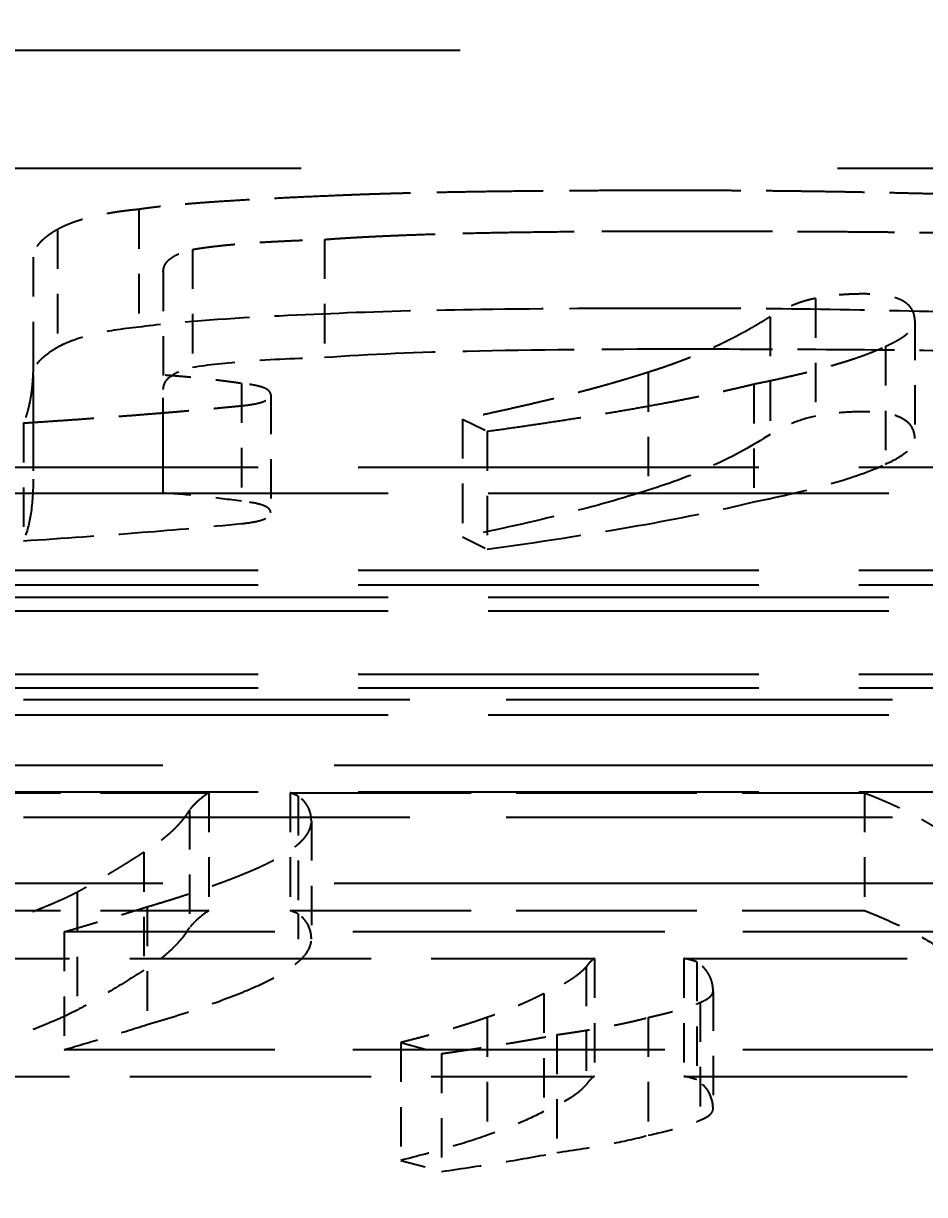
# Model space of a CAD drawing. Header units: millimetres. Extents: x 200 to 5740, y 200 to 4000.
# Drawn here: x 4263.26 to 4266.851, y 1957.332 to 1962.002 of the extents above; entities that cross this region are included whole.
import ezdxf

# ---------------------------------------------------------------- set-up
doc = ezdxf.new("R2010")
doc.units = ezdxf.units.MM
doc.header["$LTSCALE"] = 20
doc.linetypes.add('DASHED', pattern=[0.2067, 0.1654, -0.0413])
doc.layers.add('標註 (ISO)', color=7, linetype='Continuous', lineweight=18)
doc.layers.add('隱藏 (ISO)', color=7, linetype='DASHED', lineweight=25)
doc.styles.add('註記文字 (JIS)', font='kaiu.ttf')
doc.dimstyles.new('預設 (JIS)', dxfattribs={"dimscale": 20, "dimtxt": 3, "dimasz": 3, "dimexe": 2, "dimexo": 1, "dimgap": 0.8, "dimtad": 1, "dimrnd": 1e-08, "dimdsep": 46, "dimtxsty": '註記文字 (JIS)', "dimblk": 'Filled-1', "dimcen": 0.09, "dimdle": 10, "dimclrd": 256, "dimclre": 256, "dimclrt": 256, "dimadec": 0, "dimazin": 2, "dimtfac": 0.833333, "dimtmove": 0, "dimatfit": 3, "dimfxl": 0, "dimtolj": 1, "dimtzin": 0, "dimlwd": -1, "dimlwe": -1, "dimarcsym": 0})

# ---------------------------------------------------------------- blocks, each defined once
blk = doc.blocks.new('Filled-1')
at = {"color": 0}
for p, q in [((0, 0), (-1, 0.166667)), ((-1, 0.166667), (-1, -0.166667)), ((-1, 0), (0, 0)), ((-1, -0.166667), (0, 0))]:
    blk.add_line(p, q, dxfattribs=at)
at = {"color": 0, "flags": 128}
blk.add_lwpolyline([(-1, -0.166667), (0, 0)], dxfattribs=at)
at = {"color": 0}
blk.add_solid([(-1, -0.166667), (0, 0), (-1, 0.166667), (-1, -0.166667)], dxfattribs=at)
blk = doc.blocks.new('*D40')
at = {"layer": 'Defpoints', "color": 0}
for p in [(3955.2832, 2448.0062), (4476.8728, 2448.0062), (4342.7832, 958.0062)]:
    blk.add_point(p, dxfattribs=at)
at = {"layer": '標註 (ISO)'}
for p, q in [((3975.2832, 2448.0062), (4516.8728, 2448.0062)), ((4476.8728, 1018.0062), (4476.8728, 2388.0062)), ((4362.7832, 958.0062), (4516.8728, 958.0062))]:
    blk.add_line(p, q, dxfattribs=at)
at = {"layer": '標註 (ISO)', "xscale": 60, "yscale": 60, "zscale": 60}
for p, rotation in [((4476.8728, 2448.0062), 90), ((4476.8728, 958.0062), 270)]:
    blk.add_blockref('Filled-1', p, dxfattribs=dict(at, rotation=rotation))
at = {"layer": '標註 (ISO)', "insert": (4396.8949, 1625.6029), "char_height": 60, "attachment_point": 1, "rotation": 90, "style": '註記文字 (JIS)'}
blk.add_mtext('\\A1;1490', dxfattribs=at)

msp = doc.modelspace()

# ---------------------------------------------------------------- linework, layer by layer
at = {"layer": '隱藏 (ISO)', "ltscale": 2.380771}
msp.add_line((4247.2832, 1961.8945), (4272.2832, 1961.8945), dxfattribs=at)
at = {"layer": '隱藏 (ISO)', "ltscale": 2.58833}
msp.add_line((4245.1038, 1961.4247), (4272.2832, 1961.4247), dxfattribs=at)
at = {"layer": '隱藏 (ISO)', "ltscale": 0.047517}
for p, q in [((4263.7201, 1961.2601), (4263.7201, 1960.7902)), ((4263.3959, 1961.1803), (4263.3959, 1960.7104)), ((4264.4591, 1961.1403), (4264.4591, 1960.6705)), ((4263.2987, 1961.0694), (4263.2987, 1960.5995)), ((4263.934, 1961.1004), (4263.934, 1960.6306)), ((4263.8173, 1961.0117), (4263.8173, 1960.5419)), ((4266.417, 1960.9053), (4266.417, 1960.4355)), ((4266.2355, 1960.8321), (4266.2355, 1960.3623)), ((4266.8124, 1960.8166), (4266.8124, 1960.3468)), ((4266.6957, 1960.7146), (4266.6957, 1960.2448)), ((4265.7492, 1960.6104), (4265.7492, 1960.1406)), ((4264.1285, 1960.5661), (4264.1285, 1960.0962)), ((4266.1706, 1960.5638), (4266.1706, 1960.094)), ((4264.2452, 1960.5217), (4264.2452, 1960.0519)), ((4263.2598, 1960.4086), (4263.2598, 1959.9388)), ((4265.0102, 1960.4241), (4265.0102, 1959.9543)), ((4265.1074, 1960.3754), (4265.1074, 1959.9055)), ((4263.9988, 1958.9341), (4263.9988, 1958.4643)), ((4264.323, 1958.9341), (4264.323, 1958.4643)), ((4264.3554, 1958.9208), (4264.3554, 1958.451)), ((4266.6115, 1958.9341), (4266.6115, 1958.4643)), ((4263.921, 1958.8654), (4263.921, 1958.3955)), ((4264.4073, 1958.821), (4264.4073, 1958.3512)), ((4263.7395, 1958.6969), (4263.7395, 1958.227)), ((4263.4737, 1958.5372), (4263.4737, 1958.0674)), ((4263.7525, 1958.4796), (4263.7525, 1958.0097)), ((4263.4218, 1958.3798), (4263.4218, 1957.9099)), ((4265.5353, 1958.2734), (4265.5353, 1957.8035)), ((4265.8919, 1958.2734), (4265.8919, 1957.8035)), ((4265.9437, 1958.2601), (4265.9437, 1957.7902)), ((4265.5029, 1958.2401), (4265.5029, 1957.7703)), ((4265.3343, 1958.1337), (4265.3343, 1957.6638)), ((4266.0085, 1958.1425), (4266.0085, 1957.6727)), ((4265.9567, 1958.0982), (4265.9567, 1957.6283)), ((4265.1074, 1958.0383), (4265.1074, 1957.5685)), ((4265.7492, 1958.0383), (4265.7492, 1957.5685)), ((4264.7638, 1957.9385), (4264.7638, 1957.4687)), ((4265.3862, 1957.9696), (4265.3862, 1957.4997)), ((4264.9259, 1957.8942), (4264.9259, 1957.4244))]:
    msp.add_line(p, q, dxfattribs=at)
at = {"layer": '隱藏 (ISO)', "ltscale": 0.115355}
msp.add_line((4263.2987, 1960.5995), (4263.2987, 1960.1849), dxfattribs=at)
at = {"layer": '隱藏 (ISO)', "ltscale": 0.114737}
msp.add_line((4263.8173, 1960.1295), (4263.8173, 1960.5419), dxfattribs=at)
at = {"layer": '隱藏 (ISO)', "ltscale": 0.01634}
for p, q in [((4265.0102, 1960.4241), (4265.1074, 1960.3754)), ((4265.0102, 1959.9543), (4265.1074, 1959.9055))]:
    msp.add_line(p, q, dxfattribs=at)
at = {"layer": '隱藏 (ISO)', "ltscale": 0.482711}
for p, q in [((4268.1868, 1960.2312), (4263.1171, 1960.2312)), ((4263.1171, 1960.1292), (4268.1868, 1960.1292)), ((4268.1868, 1959.821), (4263.1171, 1959.821)), ((4268.1868, 1959.7614), (4263.1171, 1959.7614)), ((4263.1171, 1959.7146), (4268.1868, 1959.7146)), ((4263.1171, 1959.6594), (4268.1868, 1959.6594)), ((4268.1868, 1959.4064), (4263.1171, 1959.4064)), ((4268.1868, 1959.3512), (4263.1171, 1959.3512)), ((4263.1171, 1959.2448), (4268.1868, 1959.2448)), ((4268.1868, 1958.9366), (4263.1171, 1958.9366))]:
    msp.add_line(p, q, dxfattribs=at)
at = {"layer": '隱藏 (ISO)', "ltscale": 0.465424}
for p, q in [((4263.2598, 1959.3066), (4268.1479, 1959.3066)), ((4263.2598, 1958.8368), (4268.1479, 1958.8368))]:
    msp.add_line(p, q, dxfattribs=at)
at = {"layer": '隱藏 (ISO)', "ltscale": 0.826606}
for p, q in [((4270.6504, 1959.0428), (4261.9697, 1959.0428)), ((4270.6504, 1958.5729), (4261.9697, 1958.5729))]:
    msp.add_line(p, q, dxfattribs=at)
at = {"layer": '隱藏 (ISO)', "ltscale": 0.193148}
for p, q in [((4261.9697, 1958.9341), (4263.9988, 1958.9341)), ((4261.9697, 1958.4643), (4263.9988, 1958.4643))]:
    msp.add_line(p, q, dxfattribs=at)
at = {"layer": '隱藏 (ISO)', "ltscale": 0.217844}
for p, q in [((4264.323, 1958.9341), (4266.6115, 1958.9341)), ((4264.323, 1958.4643), (4266.6115, 1958.4643))]:
    msp.add_line(p, q, dxfattribs=at)
at = {"layer": '隱藏 (ISO)', "ltscale": 0.019226}
msp.add_line((4264.3554, 1958.451), (4264.3554, 1958.2603), dxfattribs=at)
at = {"layer": '隱藏 (ISO)', "ltscale": 0.3759}
for p, q in [((4267.37, 1958.3798), (4263.4218, 1958.3798)), ((4267.37, 1957.9099), (4263.4218, 1957.9099))]:
    msp.add_line(p, q, dxfattribs=at)
at = {"layer": '隱藏 (ISO)', "ltscale": 0.290698}
for p, q in [((4262.4818, 1958.2734), (4265.5353, 1958.2734)), ((4262.4818, 1957.8035), (4265.5353, 1957.8035))]:
    msp.add_line(p, q, dxfattribs=at)
at = {"layer": '隱藏 (ISO)', "ltscale": 0.269089}
for p, q in [((4265.8919, 1958.2734), (4268.7184, 1958.2734)), ((4265.8919, 1957.8035), (4268.7184, 1957.8035))]:
    msp.add_line(p, q, dxfattribs=at)
at = {"layer": '隱藏 (ISO)', "ltscale": 0.019667}
for p, q in [((4264.7638, 1957.9385), (4264.9259, 1957.8942)), ((4264.7638, 1957.4687), (4264.9259, 1957.4244))]:
    msp.add_line(p, q, dxfattribs=at)
at = {"layer": '隱藏 (ISO)', "ltscale": 0.077623}
msp.add_open_spline([(4264.5175, 1961.3155), (4263.9145, 1961.2911), (4263.7201, 1961.2601)], degree=2, dxfattribs=at)
at = {"layer": '隱藏 (ISO)', "ltscale": 0.127897}
msp.add_open_spline([(4265.8594, 1961.3355), (4264.9778, 1961.3355), (4264.5175, 1961.3155)], degree=2, dxfattribs=at)
at = {"layer": '隱藏 (ISO)', "ltscale": 0.118614}
msp.add_open_spline([(4267.1042, 1961.3155), (4266.4688, 1961.3355), (4265.8594, 1961.3355)], degree=2, dxfattribs=at)
at = {"layer": '隱藏 (ISO)', "ltscale": 0.038878}
msp.add_open_spline([(4263.7201, 1961.2601), (4263.5061, 1961.2401), (4263.3959, 1961.1803)], degree=2, dxfattribs=at)
at = {"layer": '隱藏 (ISO)', "ltscale": 0.032533}
msp.add_open_spline([(4263.3959, 1961.1803), (4263.2987, 1961.1248), (4263.2987, 1961.0694)], degree=2, dxfattribs=at)
at = {"layer": '隱藏 (ISO)', "ltscale": 0.133802}
msp.add_open_spline([(4264.4591, 1961.1403), (4264.8935, 1961.1736), (4265.8594, 1961.1736)], degree=2, dxfattribs=at)
at = {"layer": '隱藏 (ISO)', "ltscale": 0.11663}
msp.add_open_spline([(4265.8594, 1961.1736), (4266.618, 1961.1736), (4267.0847, 1961.1647)], degree=2, dxfattribs=at)
at = {"layer": '隱藏 (ISO)', "ltscale": 0.05141}
msp.add_open_spline([(4263.934, 1961.1004), (4264.0961, 1961.1293), (4264.4591, 1961.1403)], degree=2, dxfattribs=at)
at = {"layer": '隱藏 (ISO)', "ltscale": 0.028189}
msp.add_open_spline([(4263.8173, 1961.0117), (4263.8173, 1961.0738), (4263.934, 1961.1004)], degree=2, dxfattribs=at)
at = {"layer": '隱藏 (ISO)', "ltscale": 0.019321}
msp.add_open_spline([(4266.6115, 1960.923), (4266.5013, 1960.923), (4266.417, 1960.9053)], degree=2, dxfattribs=at)
at = {"layer": '隱藏 (ISO)', "ltscale": 0.039848}
msp.add_open_spline([(4266.8124, 1960.8166), (4266.8124, 1960.923), (4266.6115, 1960.923)], degree=2, dxfattribs=at)
at = {"layer": '隱藏 (ISO)', "ltscale": 0.026916}
msp.add_open_spline([(4266.417, 1960.9053), (4266.3327, 1960.8898), (4266.2355, 1960.8321)], degree=2, dxfattribs=at)
at = {"layer": '隱藏 (ISO)', "ltscale": 0.077623}
msp.add_open_spline([(4264.5175, 1960.8457), (4264.3466, 1960.8388), (4264.1392, 1960.829), (4263.8823, 1960.8096), (4263.7876, 1960.801), (4263.7201, 1960.7902)], degree=3, knots=[-0.06581177, -0.06581177, -0.06581177, -0.06581177, -0.02237414, -0.02237414, 0, 0, 0, 0], dxfattribs=at)
at = {"layer": '隱藏 (ISO)', "ltscale": 0.127897}
msp.add_open_spline([(4265.8594, 1960.8656), (4265.6068, 1960.8656), (4265.336, 1960.8644), (4264.9025, 1960.8579), (4264.6976, 1960.8535), (4264.5175, 1960.8457)], degree=3, knots=[-0.1307511, -0.1307511, -0.1307511, -0.1307511, -0.0544742, -0.0544742, 0, 0, 0, 0], dxfattribs=at)
at = {"layer": '隱藏 (ISO)', "ltscale": 0.077461}
msp.add_open_spline([(4266.2355, 1960.8321), (4266.0215, 1960.6947), (4265.7492, 1960.6104)], degree=2, dxfattribs=at)
at = {"layer": '隱藏 (ISO)', "ltscale": 0.118614}
msp.add_open_spline([(4267.1042, 1960.8457), (4266.8949, 1960.8522), (4266.6852, 1960.8573), (4266.2702, 1960.8639), (4266.0648, 1960.8656), (4265.8594, 1960.8656)], degree=3, knots=[-0.1246549, -0.1246549, -0.1246549, -0.1246549, -0.0616131, -0.0616131, 0, 0, 0, 0], dxfattribs=at)
at = {"layer": '隱藏 (ISO)', "ltscale": 0.038878}
msp.add_open_spline([(4263.7201, 1960.7902), (4263.6525, 1960.7839), (4263.5889, 1960.7743), (4263.4771, 1960.7468), (4263.432, 1960.73), (4263.3959, 1960.7104)], degree=3, knots=[-0.041322, -0.041322, -0.041322, -0.041322, -0.02032015, -0.02032015, 0, 0, 0, 0], dxfattribs=at)
at = {"layer": '隱藏 (ISO)', "ltscale": 0.030979}
msp.add_open_spline([(4266.6957, 1960.7146), (4266.8124, 1960.7656), (4266.8124, 1960.8166)], degree=2, dxfattribs=at)
at = {"layer": '隱藏 (ISO)', "ltscale": 0.032533}
msp.add_open_spline([(4263.3959, 1960.7104), (4263.3653, 1960.693), (4263.3401, 1960.6745), (4263.3071, 1960.6369), (4263.2987, 1960.6184), (4263.2987, 1960.5995)], degree=3, knots=[-0.03439813, -0.03439813, -0.03439813, -0.03439813, -0.0165547, -0.0165547, 0, 0, 0, 0], dxfattribs=at)
at = {"layer": '隱藏 (ISO)', "ltscale": 0.133802}
msp.add_open_spline([(4264.4591, 1960.6705), (4264.6344, 1960.6839), (4264.8488, 1960.6912), (4265.2952, 1960.7018), (4265.5908, 1960.7038), (4265.8594, 1960.7038)], degree=3, knots=[-0.1338557, -0.1338557, -0.1338557, -0.1338557, -0.0806064, -0.0806064, 0, 0, 0, 0], dxfattribs=at)
at = {"layer": '隱藏 (ISO)', "ltscale": 0.11663}
msp.add_open_spline([(4265.8594, 1960.7038), (4266.0846, 1960.7038), (4266.3197, 1960.7032), (4266.7207, 1960.7003), (4266.9089, 1960.6982), (4267.0847, 1960.6949)], degree=3, knots=[-0.1205504, -0.1205504, -0.1205504, -0.1205504, -0.0528185, -0.0528185, 0, 0, 0, 0], dxfattribs=at)
at = {"layer": '隱藏 (ISO)', "ltscale": 0.065654}
msp.add_open_spline([(4266.1706, 1960.5638), (4266.5337, 1960.637), (4266.6957, 1960.7146)], degree=2, dxfattribs=at)
at = {"layer": '隱藏 (ISO)', "ltscale": 0.068587}
msp.add_open_spline([(4263.2987, 1960.6547), (4263.2987, 1960.4995), (4263.2598, 1960.4086)], degree=2, dxfattribs=at)
at = {"layer": '隱藏 (ISO)', "ltscale": 0.05141}
msp.add_open_spline([(4263.934, 1960.6306), (4263.9949, 1960.6414), (4264.0705, 1960.6492), (4264.2465, 1960.6626), (4264.3571, 1960.6674), (4264.4591, 1960.6705)], degree=3, knots=[-0.05396943, -0.05396943, -0.05396943, -0.05396943, -0.030717, -0.030717, 0, 0, 0, 0], dxfattribs=at)
at = {"layer": '隱藏 (ISO)', "ltscale": 0.028189}
msp.add_open_spline([(4263.8173, 1960.5419), (4263.8173, 1960.5541), (4263.8207, 1960.5666), (4263.8374, 1960.5889), (4263.8493, 1960.5987), (4263.8845, 1960.6168), (4263.9071, 1960.6244), (4263.934, 1960.6306)], degree=3, knots=[-0.029841, -0.029841, -0.029841, -0.029841, -0.01908047, -0.01908047, -0.00970139, -0.00970139, 0, 0, 0, 0], dxfattribs=at)
at = {"layer": '隱藏 (ISO)', "ltscale": 0.031008}
msp.add_open_spline([(4264.1285, 1960.5661), (4263.9794, 1960.5882), (4263.8173, 1960.5993)], degree=2, dxfattribs=at)
at = {"layer": '隱藏 (ISO)', "ltscale": 0.087494}
msp.add_open_spline([(4265.7492, 1960.6104), (4265.4705, 1960.5195), (4265.0102, 1960.4241)], degree=2, dxfattribs=at)
at = {"layer": '隱藏 (ISO)', "ltscale": 0.017962}
for points in [[(4264.2452, 1960.5217), (4264.2452, 1960.555), (4264.1285, 1960.5661)], [(4264.1285, 1960.4774), (4264.2452, 1960.4884), (4264.2452, 1960.5217)]]:
    msp.add_open_spline(points, degree=2, dxfattribs=at)
at = {"layer": '隱藏 (ISO)', "ltscale": 0.114201}
msp.add_open_spline([(4265.1074, 1960.3754), (4265.7816, 1960.4685), (4266.1706, 1960.5638)], degree=2, dxfattribs=at)
at = {"layer": '隱藏 (ISO)', "ltscale": 0.084848}
msp.add_open_spline([(4263.2598, 1960.4086), (4263.7719, 1960.4419), (4264.1285, 1960.4774)], degree=2, dxfattribs=at)
at = {"layer": '隱藏 (ISO)', "ltscale": 0.019321}
msp.add_open_spline([(4266.6115, 1960.4532), (4266.5764, 1960.4532), (4266.5416, 1960.4519), (4266.4756, 1960.4458), (4266.4453, 1960.4414), (4266.417, 1960.4355)], degree=3, knots=[-0.02049496, -0.02049496, -0.02049496, -0.02049496, -0.00997918, -0.00997918, 0, 0, 0, 0], dxfattribs=at)
at = {"layer": '隱藏 (ISO)', "ltscale": 0.039848}
msp.add_open_spline([(4266.8124, 1960.3468), (4266.8124, 1960.3601), (4266.8101, 1960.3739), (4266.7982, 1960.3975), (4266.7898, 1960.4082), (4266.7667, 1960.4248), (4266.7542, 1960.4314), (4266.7231, 1960.442), (4266.7058, 1960.4459), (4266.6625, 1960.4519), (4266.6371, 1960.4532), (4266.6115, 1960.4532)], degree=3, knots=[-0.04185553, -0.04185553, -0.04185553, -0.04185553, -0.03017664, -0.03017664, -0.02085679, -0.02085679, -0.01401197, -0.01401197, -0.00767922, -0.00767922, 0, 0, 0, 0], dxfattribs=at)
at = {"layer": '隱藏 (ISO)', "ltscale": 0.026916}
msp.add_open_spline([(4266.417, 1960.4355), (4266.3854, 1960.4296), (4266.3557, 1960.42), (4266.2945, 1960.3953), (4266.2624, 1960.3782), (4266.2355, 1960.3623)], degree=3, knots=[-0.02829981, -0.02829981, -0.02829981, -0.02829981, -0.01615685, -0.01615685, 0, 0, 0, 0], dxfattribs=at)
at = {"layer": '隱藏 (ISO)', "ltscale": 0.077461}
msp.add_open_spline([(4266.2355, 1960.3623), (4266.1684, 1960.3192), (4266.0926, 1960.2772), (4265.9299, 1960.203), (4265.8444, 1960.17), (4265.7492, 1960.1406)], degree=3, knots=[-0.08135201, -0.08135201, -0.08135201, -0.08135201, -0.03850308, -0.03850308, 0, 0, 0, 0], dxfattribs=at)
at = {"layer": '隱藏 (ISO)', "ltscale": 0.030979}
msp.add_open_spline([(4266.6957, 1960.2448), (4266.7315, 1960.2604), (4266.7625, 1960.2775), (4266.8021, 1960.3123), (4266.8124, 1960.3293), (4266.8124, 1960.3468)], degree=3, knots=[-0.03275818, -0.03275818, -0.03275818, -0.03275818, -0.01535793, -0.01535793, 0, 0, 0, 0], dxfattribs=at)
at = {"layer": '隱藏 (ISO)', "ltscale": 0.065654}
msp.add_open_spline([(4266.1706, 1960.094), (4266.2788, 1960.1158), (4266.3871, 1960.1406), (4266.5617, 1960.1907), (4266.6363, 1960.2163), (4266.6957, 1960.2448)], degree=3, knots=[-0.06842197, -0.06842197, -0.06842197, -0.06842197, -0.03067852, -0.03067852, 0, 0, 0, 0], dxfattribs=at)
at = {"layer": '隱藏 (ISO)', "ltscale": 0.068587}
msp.add_open_spline([(4263.2987, 1960.1849), (4263.2987, 1960.1393), (4263.2961, 1960.0914), (4263.2834, 1960.011), (4263.2746, 1959.9733), (4263.2598, 1959.9388)], degree=3, knots=[-0.07077061, -0.07077061, -0.07077061, -0.07077061, -0.03063184, -0.03063184, 0, 0, 0, 0], dxfattribs=at)
at = {"layer": '隱藏 (ISO)', "ltscale": 0.031008}
msp.add_open_spline([(4264.1285, 1960.0962), (4264.0787, 1960.1036), (4264.0279, 1960.1101), (4263.9239, 1960.1212), (4263.871, 1960.1258), (4263.8173, 1960.1295)], degree=3, knots=[-0.032694, -0.032694, -0.032694, -0.032694, -0.01641382, -0.01641382, 0, 0, 0, 0], dxfattribs=at)
at = {"layer": '隱藏 (ISO)', "ltscale": 0.087494}
msp.add_open_spline([(4265.7492, 1960.1406), (4265.6484, 1960.1077), (4265.5372, 1960.0768), (4265.2923, 1960.0151), (4265.1512, 1959.9835), (4265.0102, 1959.9543)], degree=3, knots=[-0.09122916, -0.09122916, -0.09122916, -0.09122916, -0.04945221, -0.04945221, 0, 0, 0, 0], dxfattribs=at)
at = {"layer": '隱藏 (ISO)', "ltscale": 0.017961}
msp.add_open_spline([(4264.2452, 1960.0519), (4264.2452, 1960.0559), (4264.2439, 1960.0599), (4264.2381, 1960.0674), (4264.2339, 1960.0708), (4264.2198, 1960.0787), (4264.2087, 1960.0826), (4264.1759, 1960.0907), (4264.1521, 1960.094), (4264.1285, 1960.0962)], degree=3, knots=[-0.01894374, -0.01894374, -0.01894374, -0.01894374, -0.015431, -0.015431, -0.01213932, -0.01213932, -0.00734518, -0.00734518, 0, 0, 0, 0], dxfattribs=at)
at = {"layer": '隱藏 (ISO)', "ltscale": 0.114201}
msp.add_open_spline([(4265.1074, 1959.9055), (4265.3098, 1959.9335), (4265.5164, 1959.9648), (4265.8672, 1960.027), (4266.0269, 1960.0588), (4266.1706, 1960.094)], degree=3, knots=[-0.1186386, -0.1186386, -0.1186386, -0.1186386, -0.0530429, -0.0530429, 0, 0, 0, 0], dxfattribs=at)
at = {"layer": '隱藏 (ISO)', "ltscale": 0.017962}
msp.add_open_spline([(4264.1285, 1960.0075), (4264.1451, 1960.0091), (4264.1617, 1960.0112), (4264.1899, 1960.0163), (4264.202, 1960.0192), (4264.2226, 1960.0264), (4264.2306, 1960.0304), (4264.2425, 1960.0404), (4264.2452, 1960.0461), (4264.2452, 1960.0519)], degree=3, knots=[-0.01903165, -0.01903165, -0.01903165, -0.01903165, -0.01385969, -0.01385969, -0.0094362, -0.0094362, -0.00506834, -0.00506834, 0, 0, 0, 0], dxfattribs=at)
at = {"layer": '隱藏 (ISO)', "ltscale": 0.084848}
msp.add_open_spline([(4263.2598, 1959.9388), (4263.4169, 1959.949), (4263.5772, 1959.9603), (4263.8643, 1959.983), (4263.999, 1959.9946), (4264.1285, 1960.0075)], degree=3, knots=[-0.08846051, -0.08846051, -0.08846051, -0.08846051, -0.04044094, -0.04044094, 0, 0, 0, 0], dxfattribs=at)
at = {"layer": '隱藏 (ISO)', "ltscale": 0.020465}
msp.add_open_spline([(4263.9988, 1958.9341), (4263.9534, 1958.9053), (4263.921, 1958.8654)], degree=2, dxfattribs=at)
at = {"layer": '隱藏 (ISO)', "ltscale": 0.004723}
msp.add_open_spline([(4264.3554, 1958.9208), (4264.3295, 1958.9319), (4264.323, 1958.9341)], degree=2, dxfattribs=at)
at = {"layer": '隱藏 (ISO)', "ltscale": 0.028339}
msp.add_open_spline([(4264.4073, 1958.821), (4264.4073, 1958.8831), (4264.3554, 1958.9208)], degree=2, dxfattribs=at)
at = {"layer": '隱藏 (ISO)', "ltscale": 0.04608}
msp.add_open_spline([(4266.6115, 1958.9341), (4266.7735, 1958.872), (4266.8902, 1958.7989)], degree=2, dxfattribs=at)
at = {"layer": '隱藏 (ISO)', "ltscale": 0.050108}
msp.add_open_spline([(4263.921, 1958.8654), (4263.8692, 1958.7767), (4263.7395, 1958.6969)], degree=2, dxfattribs=at)
at = {"layer": '隱藏 (ISO)', "ltscale": 0.02585}
msp.add_open_spline([(4264.3554, 1958.7301), (4264.4073, 1958.7745), (4264.4073, 1958.821)], degree=2, dxfattribs=at)
at = {"layer": '隱藏 (ISO)', "ltscale": 0.038618}
msp.add_open_spline([(4264.1415, 1958.6126), (4264.297, 1958.6769), (4264.3554, 1958.7301)], degree=2, dxfattribs=at)
at = {"layer": '隱藏 (ISO)', "ltscale": 0.051065}
msp.add_open_spline([(4263.7395, 1958.6969), (4263.6098, 1958.6126), (4263.4737, 1958.5372)], degree=2, dxfattribs=at)
at = {"layer": '隱藏 (ISO)', "ltscale": 0.05235}
msp.add_open_spline([(4263.7525, 1958.4796), (4263.9859, 1958.5483), (4264.1415, 1958.6126)], degree=2, dxfattribs=at)
at = {"layer": '隱藏 (ISO)', "ltscale": 0.058214}
msp.add_open_spline([(4263.4737, 1958.5372), (4263.3311, 1958.464), (4263.0718, 1958.3798)], degree=2, dxfattribs=at)
at = {"layer": '隱藏 (ISO)', "ltscale": 0.041896}
msp.add_open_spline([(4263.4218, 1958.3798), (4263.5904, 1958.4286), (4263.7525, 1958.4796)], degree=2, dxfattribs=at)
at = {"layer": '隱藏 (ISO)', "ltscale": 0.020465}
msp.add_open_spline([(4263.9988, 1958.4643), (4263.9828, 1958.4541), (4263.9689, 1958.4434), (4263.943, 1958.4206), (4263.9312, 1958.408), (4263.921, 1958.3955)], degree=3, knots=[-0.02151999, -0.02151999, -0.02151999, -0.02151999, -0.01139334, -0.01139334, 0, 0, 0, 0], dxfattribs=at)
at = {"layer": '隱藏 (ISO)', "ltscale": 0.004723}
msp.add_open_spline([(4264.3554, 1958.451), (4264.349, 1958.4537), (4264.3409, 1958.4571), (4264.3306, 1958.4614), (4264.3257, 1958.4633), (4264.323, 1958.4643)], degree=3, knots=[-0.00320418, -0.00320418, -0.00320418, -0.00320418, -0.001161499, -0.001161499, 0, 0, 0, 0], dxfattribs=at)
at = {"layer": '隱藏 (ISO)', "ltscale": 0.028339}
msp.add_open_spline([(4264.4073, 1958.3512), (4264.4073, 1958.3697), (4264.4038, 1958.3889), (4264.3865, 1958.4221), (4264.3743, 1958.4372), (4264.3554, 1958.451)], degree=3, knots=[-0.02962685, -0.02962685, -0.02962685, -0.02962685, -0.01333976, -0.01333976, 0, 0, 0, 0], dxfattribs=at)
at = {"layer": '隱藏 (ISO)', "ltscale": 0.04608}
msp.add_open_spline([(4266.6115, 1958.4643), (4266.6653, 1958.4436), (4266.7156, 1958.422), (4266.8088, 1958.3768), (4266.8515, 1958.3533), (4266.8902, 1958.329)], degree=3, knots=[-0.04854357, -0.04854357, -0.04854357, -0.04854357, -0.02428034, -0.02428034, 0, 0, 0, 0], dxfattribs=at)
at = {"layer": '隱藏 (ISO)', "ltscale": 0.050108}
msp.add_open_spline([(4263.921, 1958.3955), (4263.9038, 1958.3661), (4263.8801, 1958.3372), (4263.8192, 1958.2807), (4263.7824, 1958.2534), (4263.7395, 1958.227)], degree=3, knots=[-0.05282331, -0.05282331, -0.05282331, -0.05282331, -0.02647398, -0.02647398, 0, 0, 0, 0], dxfattribs=at)
at = {"layer": '隱藏 (ISO)', "ltscale": 0.02585}
msp.add_open_spline([(4264.3554, 1958.2603), (4264.3724, 1958.2748), (4264.3855, 1958.2898), (4264.403, 1958.3204), (4264.4073, 1958.3357), (4264.4073, 1958.3512)], degree=3, knots=[-0.02732606, -0.02732606, -0.02732606, -0.02732606, -0.01357738, -0.01357738, 0, 0, 0, 0], dxfattribs=at)
at = {"layer": '隱藏 (ISO)', "ltscale": 0.038618}
msp.add_open_spline([(4264.1415, 1958.1428), (4264.1884, 1958.1621), (4264.2338, 1958.1829), (4264.3048, 1958.2219), (4264.3341, 1958.2408), (4264.3554, 1958.2603)], degree=3, knots=[-0.04030547, -0.04030547, -0.04030547, -0.04030547, -0.01820883, -0.01820883, 0, 0, 0, 0], dxfattribs=at)
at = {"layer": '隱藏 (ISO)', "ltscale": 0.009686}
msp.add_open_spline([(4265.5353, 1958.2734), (4265.5158, 1958.2601), (4265.5029, 1958.2401)], degree=2, dxfattribs=at)
at = {"layer": '隱藏 (ISO)', "ltscale": 0.006119}
msp.add_open_spline([(4265.9437, 1958.2601), (4265.9113, 1958.2711), (4265.8919, 1958.2734)], degree=2, dxfattribs=at)
at = {"layer": '隱藏 (ISO)', "ltscale": 0.03349}
msp.add_open_spline([(4266.0085, 1958.1425), (4266.0085, 1958.2157), (4265.9437, 1958.2601)], degree=2, dxfattribs=at)
at = {"layer": '隱藏 (ISO)', "ltscale": 0.051065}
msp.add_open_spline([(4263.7395, 1958.227), (4263.6971, 1958.1994), (4263.6533, 1958.1721), (4263.5647, 1958.1188), (4263.5199, 1958.093), (4263.4737, 1958.0674)], degree=3, knots=[-0.05370932, -0.05370932, -0.05370932, -0.05370932, -0.02637189, -0.02637189, 0, 0, 0, 0], dxfattribs=at)
at = {"layer": '隱藏 (ISO)', "ltscale": 0.033818}
msp.add_open_spline([(4265.5029, 1958.2401), (4265.451, 1958.1824), (4265.3343, 1958.1337)], degree=2, dxfattribs=at)
at = {"layer": '隱藏 (ISO)', "ltscale": 0.05235}
msp.add_open_spline([(4263.7525, 1958.0097), (4263.8258, 1958.0313), (4263.898, 1958.0539), (4264.0273, 1958.0982), (4264.0865, 1958.1201), (4264.1415, 1958.1428)], degree=3, knots=[-0.05488127, -0.05488127, -0.05488127, -0.05488127, -0.02583987, -0.02583987, 0, 0, 0, 0], dxfattribs=at)
at = {"layer": '隱藏 (ISO)', "ltscale": 0.034193}
msp.add_open_spline([(4265.3343, 1958.1337), (4265.2371, 1958.0827), (4265.1074, 1958.0383)], degree=2, dxfattribs=at)
at = {"layer": '隱藏 (ISO)', "ltscale": 0.013461}
msp.add_open_spline([(4265.9567, 1958.0982), (4266.0085, 1958.1204), (4266.0085, 1958.1425)], degree=2, dxfattribs=at)
at = {"layer": '隱藏 (ISO)', "ltscale": 0.025867}
msp.add_open_spline([(4265.7492, 1958.0383), (4265.8983, 1958.0716), (4265.9567, 1958.0982)], degree=2, dxfattribs=at)
at = {"layer": '隱藏 (ISO)', "ltscale": 0.058214}
msp.add_open_spline([(4263.4737, 1958.0674), (4263.4222, 1958.0409), (4263.363, 1958.0154), (4263.2298, 1957.9632), (4263.1513, 1957.9358), (4263.0718, 1957.9099)], degree=3, knots=[-0.06075137, -0.06075137, -0.06075137, -0.06075137, -0.03289711, -0.03289711, 0, 0, 0, 0], dxfattribs=at)
at = {"layer": '隱藏 (ISO)', "ltscale": 0.042883}
msp.add_open_spline([(4265.1074, 1958.0383), (4264.9778, 1957.9918), (4264.7638, 1957.9385)], degree=2, dxfattribs=at)
at = {"layer": '隱藏 (ISO)', "ltscale": 0.039541}
msp.add_open_spline([(4265.3862, 1957.9696), (4265.6196, 1958.0028), (4265.7492, 1958.0383)], degree=2, dxfattribs=at)
at = {"layer": '隱藏 (ISO)', "ltscale": 0.041896}
msp.add_open_spline([(4263.4218, 1957.9099), (4263.478, 1957.9262), (4263.5336, 1957.9426), (4263.6439, 1957.9759), (4263.6984, 1957.9927), (4263.7525, 1958.0097)], degree=3, knots=[-0.04409854, -0.04409854, -0.04409854, -0.04409854, -0.02203498, -0.02203498, 0, 0, 0, 0], dxfattribs=at)
at = {"layer": '隱藏 (ISO)', "ltscale": 0.048533}
msp.add_open_spline([(4264.9259, 1957.8942), (4265.1917, 1957.9319), (4265.3862, 1957.9696)], degree=2, dxfattribs=at)
at = {"layer": '隱藏 (ISO)', "ltscale": 0.009686}
msp.add_open_spline([(4265.5353, 1957.8035), (4265.5283, 1957.7987), (4265.5224, 1957.7936), (4265.5117, 1957.7826), (4265.5069, 1957.7764), (4265.5029, 1957.7703)], degree=3, knots=[-0.01020355, -0.01020355, -0.01020355, -0.01020355, -0.00550904, -0.00550904, 0, 0, 0, 0], dxfattribs=at)
at = {"layer": '隱藏 (ISO)', "ltscale": 0.006119}
msp.add_open_spline([(4265.9437, 1957.7902), (4265.9336, 1957.7937), (4265.921, 1957.7977), (4265.9034, 1957.8017), (4265.8975, 1957.8029), (4265.8919, 1957.8035)], degree=3, knots=[-0.005651012, -0.005651012, -0.005651012, -0.005651012, -0.001788821, -0.001788821, 0, 0, 0, 0], dxfattribs=at)
at = {"layer": '隱藏 (ISO)', "ltscale": 0.03349}
msp.add_open_spline([(4266.0085, 1957.6727), (4266.0085, 1957.6946), (4266.0042, 1957.7171), (4265.9826, 1957.7564), (4265.9673, 1957.7741), (4265.9437, 1957.7902)], degree=3, knots=[-0.03502585, -0.03502585, -0.03502585, -0.03502585, -0.01581808, -0.01581808, 0, 0, 0, 0], dxfattribs=at)
at = {"layer": '隱藏 (ISO)', "ltscale": 0.033818}
msp.add_open_spline([(4265.5029, 1957.7703), (4265.4856, 1957.751), (4265.4629, 1957.7325), (4265.4061, 1957.6967), (4265.3724, 1957.6797), (4265.3343, 1957.6638)], degree=3, knots=[-0.03571741, -0.03571741, -0.03571741, -0.03571741, -0.01805223, -0.01805223, 0, 0, 0, 0], dxfattribs=at)
at = {"layer": '隱藏 (ISO)', "ltscale": 0.034193}
msp.add_open_spline([(4265.3343, 1957.6638), (4265.3018, 1957.6467), (4265.2666, 1957.6303), (4265.1908, 1957.5984), (4265.1502, 1957.5831), (4265.1074, 1957.5685)], degree=3, knots=[-0.03603835, -0.03603835, -0.03603835, -0.03603835, -0.01815203, -0.01815203, 0, 0, 0, 0], dxfattribs=at)
at = {"layer": '隱藏 (ISO)', "ltscale": 0.013461}
msp.add_open_spline([(4265.9567, 1957.6283), (4265.9728, 1957.6352), (4265.9869, 1957.6429), (4266.0042, 1957.658), (4266.0085, 1957.6652), (4266.0085, 1957.6727)], degree=3, knots=[-0.01428908, -0.01428908, -0.01428908, -0.01428908, -0.0065322, -0.0065322, 0, 0, 0, 0], dxfattribs=at)
at = {"layer": '隱藏 (ISO)', "ltscale": 0.025867}
msp.add_open_spline([(4265.7492, 1957.5685), (4265.792, 1957.578), (4265.8366, 1957.5888), (4265.9042, 1957.6083), (4265.9342, 1957.6181), (4265.9567, 1957.6283)], degree=3, knots=[-0.02665011, -0.02665011, -0.02665011, -0.02665011, -0.01126123, -0.01126123, 0, 0, 0, 0], dxfattribs=at)
at = {"layer": '隱藏 (ISO)', "ltscale": 0.042883}
msp.add_open_spline([(4265.1074, 1957.5685), (4265.0604, 1957.5516), (4265.0086, 1957.5353), (4264.8949, 1957.5023), (4264.8293, 1957.485), (4264.7638, 1957.4687)], degree=3, knots=[-0.0447361, -0.0447361, -0.0447361, -0.0447361, -0.02429337, -0.02429337, 0, 0, 0, 0], dxfattribs=at)
at = {"layer": '隱藏 (ISO)', "ltscale": 0.039541}
msp.add_open_spline([(4265.3862, 1957.4997), (4265.4561, 1957.5097), (4265.5273, 1957.521), (4265.6472, 1957.5437), (4265.7014, 1957.5554), (4265.7492, 1957.5685)], degree=3, knots=[-0.04115747, -0.04115747, -0.04115747, -0.04115747, -0.01839419, -0.01839419, 0, 0, 0, 0], dxfattribs=at)
at = {"layer": '隱藏 (ISO)', "ltscale": 0.048533}
msp.add_open_spline([(4264.9259, 1957.4244), (4265.0091, 1957.4361), (4265.0926, 1957.4487), (4265.2454, 1957.4738), (4265.3171, 1957.4864), (4265.3862, 1957.4997)], degree=3, knots=[-0.05083751, -0.05083751, -0.05083751, -0.05083751, -0.02380684, -0.02380684, 0, 0, 0, 0], dxfattribs=at)

# ---------------------------------------------------------------- dimensions: what is measured, and where the dimension line sits
at = {"layer": '標註 (ISO)'}
dim = msp.add_linear_dim(base=(4476.8728, 2448.0062), p1=(4342.7832, 958.0062), p2=(3955.2832, 2448.0062), angle=90, dimstyle='預設 (JIS)', override={"dimgap": 0.8, "dimdec": 2, "dimtol": 0, "dimlim": 0, "dimtp": 0, "dimtm": 0, "dimtdec": 2, "dimtofl": 0, "dimatfit": 1}, dxfattribs=at)
dim.commit()
dim.dimension.update_dxf_attribs({"geometry": '*D40', "text_midpoint": (4476.8728, 1703.0062), "dimtype": 160})

doc.saveas('drawing.dxf')
